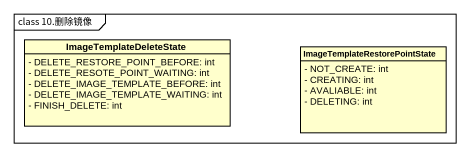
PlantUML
@startuml
mainframe class 10.删除镜像
hide circle
hide empty members
skinparam classAttributeIconSize 0
class ImageTemplateDeleteState {
  - DELETE_RESTORE_POINT_BEFORE: int
  - DELETE_RESOTE_POINT_WAITING: int
  - DELETE_IMAGE_TEMPLATE_BEFORE: int
  - DELETE_IMAGE_TEMPLATE_WAITING: int
  - FINISH_DELETE: int
}
class "ImageTemplateRestorePointState" as ImageTemplateRestorePointSta {
  - NOT_CREATE: int
  - CREATING: int
  - AVALIABLE: int
  - DELETING: int
}
@enduml
